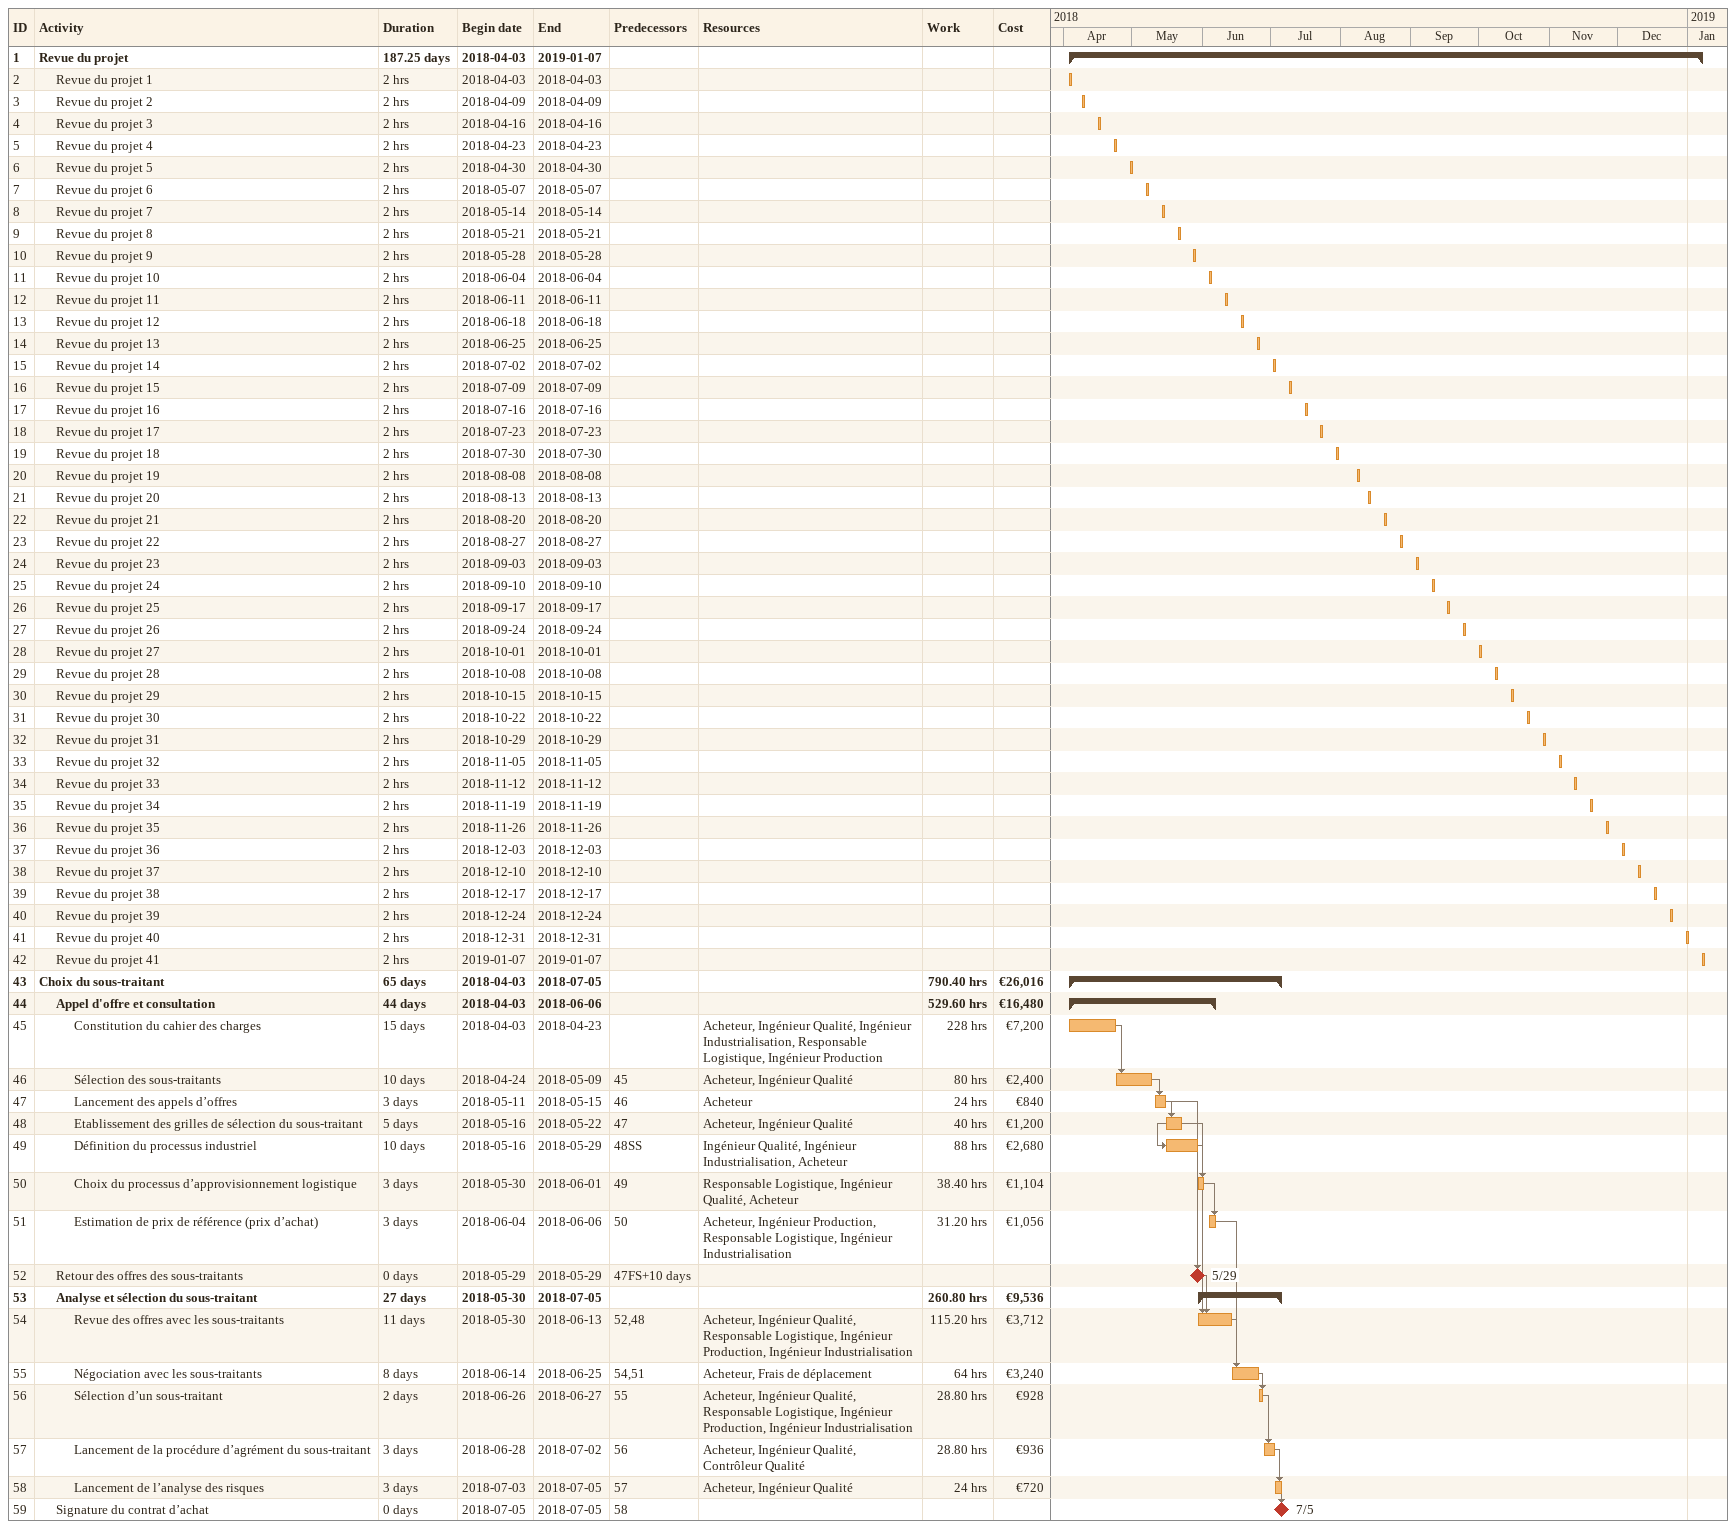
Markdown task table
| ID | Level | Task | Duration | Start | Finish | Predecessors | Resources | Work (h) | Cost (€) |
|---|---|---|---|---|---|---|---|---|---|
| 1 | 1 | **Revue du projet** | 187.25d | 2018-04-03 | 2019-01-07 |  |  |  |  |
| 2 | 2 | Revue du projet 1 | 2h | 2018-04-03 | 2018-04-03 |  |  |  |  |
| 3 | 2 | Revue du projet 2 | 2h | 2018-04-09 | 2018-04-09 |  |  |  |  |
| 4 | 2 | Revue du projet 3 | 2h | 2018-04-16 | 2018-04-16 |  |  |  |  |
| 5 | 2 | Revue du projet 4 | 2h | 2018-04-23 | 2018-04-23 |  |  |  |  |
| 6 | 2 | Revue du projet 5 | 2h | 2018-04-30 | 2018-04-30 |  |  |  |  |
| 7 | 2 | Revue du projet 6 | 2h | 2018-05-07 | 2018-05-07 |  |  |  |  |
| 8 | 2 | Revue du projet 7 | 2h | 2018-05-14 | 2018-05-14 |  |  |  |  |
| 9 | 2 | Revue du projet 8 | 2h | 2018-05-21 | 2018-05-21 |  |  |  |  |
| 10 | 2 | Revue du projet 9 | 2h | 2018-05-28 | 2018-05-28 |  |  |  |  |
| 11 | 2 | Revue du projet 10 | 2h | 2018-06-04 | 2018-06-04 |  |  |  |  |
| 12 | 2 | Revue du projet 11 | 2h | 2018-06-11 | 2018-06-11 |  |  |  |  |
| 13 | 2 | Revue du projet 12 | 2h | 2018-06-18 | 2018-06-18 |  |  |  |  |
| 14 | 2 | Revue du projet 13 | 2h | 2018-06-25 | 2018-06-25 |  |  |  |  |
| 15 | 2 | Revue du projet 14 | 2h | 2018-07-02 | 2018-07-02 |  |  |  |  |
| 16 | 2 | Revue du projet 15 | 2h | 2018-07-09 | 2018-07-09 |  |  |  |  |
| 17 | 2 | Revue du projet 16 | 2h | 2018-07-16 | 2018-07-16 |  |  |  |  |
| 18 | 2 | Revue du projet 17 | 2h | 2018-07-23 | 2018-07-23 |  |  |  |  |
| 19 | 2 | Revue du projet 18 | 2h | 2018-07-30 | 2018-07-30 |  |  |  |  |
| 20 | 2 | Revue du projet 19 | 2h | 2018-08-08 | 2018-08-08 |  |  |  |  |
| 21 | 2 | Revue du projet 20 | 2h | 2018-08-13 | 2018-08-13 |  |  |  |  |
| 22 | 2 | Revue du projet 21 | 2h | 2018-08-20 | 2018-08-20 |  |  |  |  |
| 23 | 2 | Revue du projet 22 | 2h | 2018-08-27 | 2018-08-27 |  |  |  |  |
| 24 | 2 | Revue du projet 23 | 2h | 2018-09-03 | 2018-09-03 |  |  |  |  |
| 25 | 2 | Revue du projet 24 | 2h | 2018-09-10 | 2018-09-10 |  |  |  |  |
| 26 | 2 | Revue du projet 25 | 2h | 2018-09-17 | 2018-09-17 |  |  |  |  |
| 27 | 2 | Revue du projet 26 | 2h | 2018-09-24 | 2018-09-24 |  |  |  |  |
| 28 | 2 | Revue du projet 27 | 2h | 2018-10-01 | 2018-10-01 |  |  |  |  |
| 29 | 2 | Revue du projet 28 | 2h | 2018-10-08 | 2018-10-08 |  |  |  |  |
| 30 | 2 | Revue du projet 29 | 2h | 2018-10-15 | 2018-10-15 |  |  |  |  |
| 31 | 2 | Revue du projet 30 | 2h | 2018-10-22 | 2018-10-22 |  |  |  |  |
| 32 | 2 | Revue du projet 31 | 2h | 2018-10-29 | 2018-10-29 |  |  |  |  |
| 33 | 2 | Revue du projet 32 | 2h | 2018-11-05 | 2018-11-05 |  |  |  |  |
| 34 | 2 | Revue du projet 33 | 2h | 2018-11-12 | 2018-11-12 |  |  |  |  |
| 35 | 2 | Revue du projet 34 | 2h | 2018-11-19 | 2018-11-19 |  |  |  |  |
| 36 | 2 | Revue du projet 35 | 2h | 2018-11-26 | 2018-11-26 |  |  |  |  |
| 37 | 2 | Revue du projet 36 | 2h | 2018-12-03 | 2018-12-03 |  |  |  |  |
| 38 | 2 | Revue du projet 37 | 2h | 2018-12-10 | 2018-12-10 |  |  |  |  |
| 39 | 2 | Revue du projet 38 | 2h | 2018-12-17 | 2018-12-17 |  |  |  |  |
| 40 | 2 | Revue du projet 39 | 2h | 2018-12-24 | 2018-12-24 |  |  |  |  |
| 41 | 2 | Revue du projet 40 | 2h | 2018-12-31 | 2018-12-31 |  |  |  |  |
| 42 | 2 | Revue du projet 41 | 2h | 2019-01-07 | 2019-01-07 |  |  |  |  |
| 43 | 1 | **Choix du sous-traitant** | 65d | 2018-04-03 | 2018-07-05 |  |  | 790.40 | 26016 |
| 44 | 2 | **Appel d'offre et consultation** | 44d | 2018-04-03 | 2018-06-06 |  |  | 529.60 | 16480 |
| 45 | 3 | Constitution du cahier des charges | 15d | 2018-04-03 | 2018-04-23 |  | Acheteur, Ingénieur Qualité, Ingénieur Industrialisation, Responsable Logistique, Ingénieur Production | 228 | 7200 |
| 46 | 3 | Sélection des sous-traitants | 10d | 2018-04-24 | 2018-05-09 | 45 | Acheteur, Ingénieur Qualité | 80 | 2400 |
| 47 | 3 | Lancement des appels d’offres | 3d | 2018-05-11 | 2018-05-15 | 46 | Acheteur | 24 | 840 |
| 48 | 3 | Etablissement des grilles de sélection du sous-traitant | 5d | 2018-05-16 | 2018-05-22 | 47 | Acheteur, Ingénieur Qualité | 40 | 1200 |
| 49 | 3 | Définition du processus industriel | 10d | 2018-05-16 | 2018-05-29 | 48SS | Ingénieur Qualité, Ingénieur Industrialisation, Acheteur | 88 | 2680 |
| 50 | 3 | Choix du processus d’approvisionnement logistique | 3d | 2018-05-30 | 2018-06-01 | 49 | Responsable Logistique, Ingénieur Qualité, Acheteur | 38.40 | 1104 |
| 51 | 3 | Estimation de prix de référence (prix d’achat) | 3d | 2018-06-04 | 2018-06-06 | 50 | Acheteur, Ingénieur Production, Responsable Logistique, Ingénieur Industrialisation | 31.20 | 1056 |
| 52 | 2 | Retour des offres des sous-traitants | 0d | 2018-05-29 | 2018-05-29 | 47FS+10d |  |  |  |
| 53 | 2 | **Analyse et sélection du sous-traitant** | 27d | 2018-05-30 | 2018-07-05 |  |  | 260.80 | 9536 |
| 54 | 3 | Revue des offres avec les sous-traitants | 11d | 2018-05-30 | 2018-06-13 | 52, 48 | Acheteur, Ingénieur Qualité, Responsable Logistique, Ingénieur Production, Ingénieur Industrialisation | 115.20 | 3712 |
| 55 | 3 | Négociation avec les sous-traitants | 8d | 2018-06-14 | 2018-06-25 | 54, 51 | Acheteur, Frais de déplacement | 64 | 3240 |
| 56 | 3 | Sélection d’un sous-traitant | 2d | 2018-06-26 | 2018-06-27 | 55 | Acheteur, Ingénieur Qualité, Responsable Logistique, Ingénieur Production, Ingénieur Industrialisation | 28.80 | 928 |
| 57 | 3 | Lancement de la procédure d’agrément du sous-traitant | 3d | 2018-06-28 | 2018-07-02 | 56 | Acheteur, Ingénieur Qualité, Contrôleur Qualité | 28.80 | 936 |
| 58 | 3 | Lancement de l’analyse des risques | 3d | 2018-07-03 | 2018-07-05 | 57 | Acheteur, Ingénieur Qualité | 24 | 720 |
| 59 | 2 | Signature du contrat d’achat | 0d | 2018-07-05 | 2018-07-05 | 58 |  |  |  |
